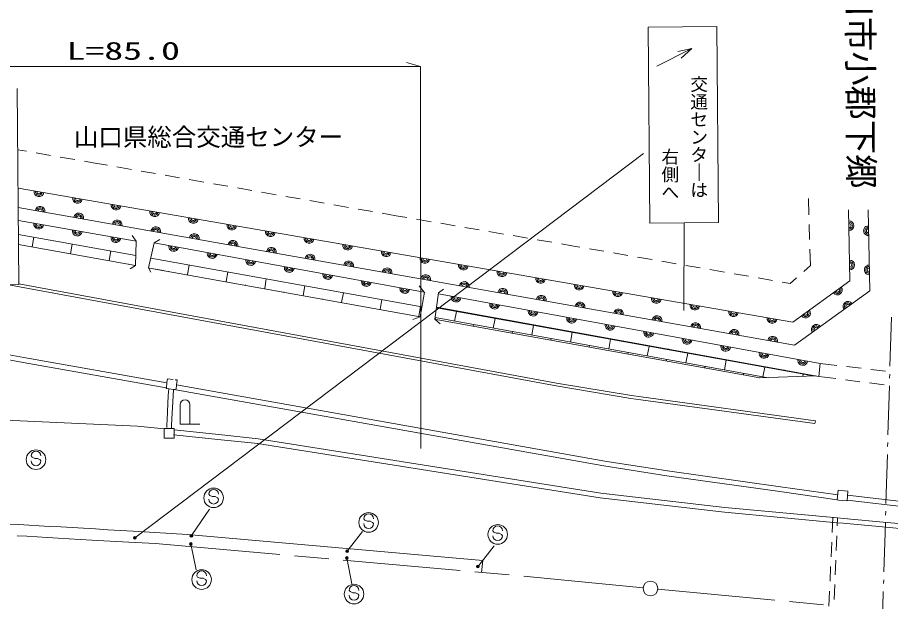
# Model space of a CAD drawing. Units: millimetres, scale not verified. Extents: x 40000 to 680000, y 20000 to 380000.
# Drawn here: x 262596 to 351778, y 287820 to 347445 of the extents above; entities that cross this region are included whole.
import ezdxf
from ezdxf.enums import TextEntityAlignment as Align

# ---------------------------------------------------------------- set-up
doc = ezdxf.new("R2010")
doc.units = ezdxf.units.MM
doc.header["$LTSCALE"] = 1000
doc.linetypes.add('CHAIN', pattern=[18.5, 12, -1.5, 3.5, -1.5])
for name, color, linetype, lineweight in [('M-BGD', 7, 'Continuous', 13), ('M-BMK', 2, 'CHAIN', 13), ('M-BMK-SRVR', 3, 'Continuous', 13), ('M-STR-HTXT', 7, 'Continuous', 13), ('M-STR-STR1', 1, 'Continuous', 13), ('M-STR-STRC', 7, 'Continuous', 13), ('M-STR-STRD', 7, 'Continuous', 13)]:
    doc.layers.add(name, color=color, linetype=linetype, lineweight=lineweight)
doc.layers.add('M-BMK-HTXT', color=7, linetype='Continuous')
doc.styles.add('@ＭＳ ゴシック', font='')
doc.styles.add('ＭＳ ゴシック', font='')
doc.styles.get('@ＭＳ ゴシック').set_extended_font_data('@MS Gothic')
doc.styles.get('ＭＳ ゴシック').set_extended_font_data('MS Gothic')

msp = doc.modelspace()

# ---------------------------------------------------------------- linework, layer by layer
at = {"layer": 'M-BGD'}
for p, q in [((262624, 333944), (263522, 333789)), ((264507, 333619), (265985, 333365)), ((266971, 333195), (268449, 332940)), ((269434, 332771), (270332, 332616)), ((270332, 332616), (271776, 332363)), ((272761, 332191), (274239, 331933)), ((275224, 331761), (276702, 331503)), ((277687, 331330), (279164, 331072)), ((280149, 330900), (281627, 330642)), ((262660, 330025), (341801, 316347)), ((262660, 330025), (341801, 316347)), ((282612, 330469), (284090, 330211)), ((285075, 330039), (286552, 329781)), ((287537, 329609), (289015, 329350)), ((290000, 329178), (291478, 328920)), ((292463, 328748), (293940, 328489)), ((294925, 328317), (296403, 328059)), ((343449, 327293), (343404, 328978)), ((341973, 313997), (262677, 328062)), ((262677, 328062), (341973, 313997)), ((297388, 327887), (298866, 327629)), ((299851, 327456), (301295, 327204)), ((347629, 320561), (347495, 327801)), ((347629, 320561), (347495, 327801)), ((349485, 327802), (349649, 319552)), ((349649, 319552), (349485, 327802)), ((262690, 326706), (274726, 324608)), ((262690, 326706), (274726, 324608)), ((301295, 327204), (302380, 327019)), ((303365, 326851), (304844, 326599)), ((305830, 326431), (307309, 326178)), ((308294, 326010), (309773, 325758)), ((310759, 325590), (312237, 325338)), ((343516, 324794), (343476, 326293)), ((262703, 325300), (274677, 323148)), ((264256, 325022), (264097, 324042)), ((274726, 324608), (274296, 325188)), ((276567, 324430), (277136, 324770)), ((313223, 325170), (314702, 324918)), ((315688, 324749), (317166, 324497)), ((274658, 322128), (262712, 324271)), ((268197, 324315), (268017, 323325)), ((274726, 324608), (274658, 322128)), ((276567, 324430), (275978, 321879)), ((276567, 324430), (304149, 319416)), ((276567, 324430), (304149, 319416)), ((318152, 324329), (319237, 324144)), ((319237, 324144), (320027, 324007)), ((321012, 323837), (322490, 323581)), ((343588, 322108), (343543, 323794)), ((266067, 323683), (266057, 323673)), ((269987, 322986), (269987, 322956)), ((272147, 323617), (271958, 322627)), ((276197, 322879), (276227, 322879)), ((276227, 322879), (303900, 317895)), ((323476, 323410), (324954, 323154)), ((325939, 322984), (327417, 322728)), ((273928, 322268), (273918, 322258)), ((274658, 322128), (274118, 321798)), ((280148, 322172), (279958, 321192)), ((328402, 322557), (329880, 322301)), ((330866, 322130), (332344, 321874)), ((342925, 321527), (343588, 322108)), ((275978, 321879), (276098, 321869)), ((275978, 321879), (276208, 321439)), ((276098, 321869), (277508, 321610)), ((303721, 316895), (276098, 321869)), ((277998, 321530), (277988, 321520)), ((284088, 321454), (283909, 320484)), ((333329, 321704), (334807, 321448)), ((335792, 321277), (337270, 321021)), ((261517, 320170), (317615, 309823)), ((262748, 320249), (317665, 310103)), ((288009, 320756), (287849, 319766)), ((338256, 320851), (339734, 320595)), ((340719, 320424), (341509, 320287)), ((341509, 320287), (342172, 320868)), ((341801, 316347), (347629, 320561)), ((341801, 316347), (347629, 320561)), ((285879, 320135), (285879, 320115)), ((289809, 319427), (289809, 319397)), ((291949, 320058), (291770, 319068)), ((295900, 319341), (295710, 318351)), ((304149, 319416), (303639, 320045)), ((304159, 319416), (303721, 316895)), ((305610, 319336), (305241, 316636)), ((305610, 319336), (306129, 319717)), ((349649, 319552), (341973, 313997)), ((341973, 313997), (349649, 319552)), ((293740, 318709), (293740, 318699)), ((299830, 318643), (299661, 317643)), ((305600, 319226), (344604, 312109)), ((305600, 319226), (344604, 312109)), ((297680, 318012), (297670, 317992)), ((303760, 317935), (303591, 316945)), ((303900, 317895), (303950, 317895)), ((305381, 317646), (305391, 317636)), ((343884, 310849), (305400, 317796)), ((344444, 310799), (305410, 317876)), ((305480, 317856), (305460, 317776)), ((301621, 317294), (301621, 317274)), ((303721, 316895), (302971, 316595)), ((303721, 316895), (303731, 316895)), ((305241, 316636), (305521, 316576)), ((305241, 316636), (305761, 316186)), ((305291, 316796), (305251, 316626)), ((339115, 310686), (305261, 316816)), ((307431, 317437), (307251, 316447)), ((309411, 317149), (309411, 317079)), ((311381, 316720), (311192, 315730)), ((351861, 316836), (351715, 311838)), ((305521, 316576), (338415, 310665)), ((309221, 316088), (309192, 315908)), ((313361, 316441), (313341, 316361)), ((315311, 316012), (315132, 315032)), ((317292, 315723), (317272, 315653)), ((313162, 315381), (313142, 315211)), ((319242, 315294), (319072, 314304)), ((321222, 315015), (321212, 314945)), ((250622, 314515), (263174, 312232)), ((254202, 314367), (263263, 312722)), ((317102, 314663), (317072, 314503)), ((321043, 313965), (321003, 313785)), ((323172, 314597), (323003, 313596)), ((325162, 314298), (325152, 314228)), ((324963, 313238), (324933, 313098)), ((327123, 313869), (326933, 312899)), ((329103, 313600), (329093, 313530)), ((331063, 313161), (330884, 312181)), ((263174, 312232), (277795, 309630)), ((263263, 312722), (277855, 310130)), ((328913, 312540), (328884, 312390)), ((333043, 312872), (333013, 312802)), ((334984, 312463), (334814, 311473)), ((336964, 312165), (336954, 312105)), ((332854, 311832), (332824, 311672)), ((338924, 311736), (338745, 310766)), ((340914, 311467), (340904, 311397)), ((344604, 312109), (344444, 310799)), ((344604, 312109), (346299, 311914)), ((347292, 311800), (348782, 311629)), ((349776, 311515), (351266, 311343)), ((277865, 310230), (277905, 310560)), ((277905, 310560), (278495, 310491)), ((278705, 310461), (278895, 310441)), ((278895, 310381), (278845, 309941)), ((278895, 310441), (278895, 310381)), ((336774, 311114), (336744, 310974)), ((338395, 310665), (344134, 310859)), ((342864, 311038), (342824, 310808)), ((344444, 310799), (346174, 310577)), ((347166, 310450), (348654, 310260)), ((351691, 311039), (351679, 310639)), ((277795, 309630), (277805, 309710)), ((277795, 309630), (277855, 309620)), ((277795, 309620), (277795, 309630)), ((277795, 309570), (277795, 309620)), ((278045, 309530), (277795, 309570)), ((277805, 309710), (277855, 310120)), ((277855, 310130), (277865, 310230)), ((277855, 310120), (277855, 310130)), ((278045, 309530), (277996, 308860)), ((278085, 309520), (278045, 309530)), ((278545, 309481), (278085, 309520)), ((278545, 309481), (278496, 308821)), ((278675, 309451), (278545, 309481)), ((278825, 309821), (278775, 309441)), ((278845, 309941), (278825, 309821)), ((278845, 309941), (322589, 302146)), ((325256, 308548), (317615, 309823)), ((325316, 308848), (317665, 310103)), ((349646, 310133), (351134, 309942)), ((351656, 309839), (351510, 304841)), ((277996, 308860), (277877, 306360)), ((278496, 308821), (278347, 305861)), ((278775, 309441), (278675, 309451)), ((278765, 309441), (322500, 301656)), ((326316, 308708), (325316, 308848)), ((326316, 308708), (344097, 306279)), ((279216, 307921), (279217, 305921)), ((280217, 305922), (280216, 307922)), ((325256, 308548), (326256, 308408)), ((326256, 308408), (344057, 305979)), ((249627, 306854), (274847, 305709)), ((277877, 306360), (277847, 305890)), ((279217, 305921), (281217, 305922)), ((344057, 305979), (344097, 306279)), ((274847, 305709), (277598, 305440)), ((277598, 305500), (277768, 305500)), ((277598, 305440), (277598, 305500)), ((277598, 304500), (277598, 305440)), ((277768, 305500), (278018, 305500)), ((277847, 305890), (277838, 305570)), ((278018, 305500), (278598, 305501)), ((278347, 305861), (278328, 305531)), ((278598, 305501), (278598, 305331)), ((278598, 305331), (278598, 304631)), ((278598, 305331), (283468, 304834)), ((278598, 304501), (277598, 304500)), ((278548, 304831), (283418, 304334)), ((278598, 304631), (278598, 304501)), ((283418, 304334), (287138, 303956)), ((283468, 304834), (287178, 304446)), ((287178, 304446), (322181, 298896)), ((287108, 303956), (322132, 298406)), ((351487, 304042), (351475, 303642)), ((351452, 302842), (351305, 297844)), ((322500, 301656), (328920, 300650)), ((322589, 302146), (329000, 301150)), ((328920, 300650), (340481, 299037)), ((328990, 301150), (340531, 299527)), ((322181, 298896), (334852, 297423)), ((340481, 299037), (346332, 298210)), ((340531, 299527), (346391, 298710)), ((346332, 298210), (346441, 299190)), ((346441, 299190), (347431, 299091)), ((347431, 299091), (347332, 298091)), ((322132, 298406), (334803, 296933)), ((346472, 298180), (346332, 298210)), ((347332, 298091), (346472, 298180)), ((347332, 298171), (375174, 294947)), ((347392, 298671), (375213, 295437)), ((346373, 296370), (334852, 297423)), ((351282, 297045), (351270, 296645)), ((346323, 295870), (334813, 296933)), ((347003, 296310), (346373, 296370)), ((351023, 295933), (347003, 296310)), ((346953, 295810), (346323, 295870)), ((350973, 295443), (346953, 295810)), ((362714, 294369), (350973, 295443)), ((362764, 294859), (351023, 295933)), ((351247, 295845), (351101, 290847)), ((351077, 290048), (351066, 289648)), ((351042, 288848), (350896, 283850))]:
    msp.add_line(p, q, dxfattribs=at)
for centre, radius, start, end in [((264786, 329658), 500, 170.19455, 350.19455), ((264786, 329658), 360, 170.19455, 350.19455), ((264786, 329658), 220, 170.19455, 350.19455), ((268727, 328977), 500, 170.19455, 350.19455), ((268727, 328977), 360, 170.19455, 350.19455), ((268727, 328977), 220, 170.19455, 350.19455), ((272669, 328295), 500, 170.19455, 350.19455), ((272669, 328295), 360, 170.19455, 350.19455), ((272669, 328295), 220, 170.19455, 350.19455), ((264909, 327666), 500, 349.94229, 169.94229), ((264909, 327666), 360, 349.94229, 169.94229), ((264909, 327666), 220, 349.94229, 169.94229), ((268848, 326967), 500, 349.94229, 169.94229), ((268848, 326967), 360, 349.94229, 169.94229), ((276610, 327614), 500, 170.19455, 350.19455), ((276610, 327614), 360, 170.19455, 350.19455), ((276610, 327614), 220, 170.19455, 350.19455), ((264768, 326344), 500, 170.11618, 350.11618), ((268848, 326967), 220, 349.94229, 169.94229), ((272786, 326269), 500, 349.94229, 169.94229), ((272786, 326269), 360, 349.94229, 169.94229), ((272786, 326269), 220, 349.94229, 169.94229), ((280552, 326933), 500, 170.19455, 350.19455), ((280552, 326933), 360, 170.19455, 350.19455), ((280552, 326933), 220, 170.19455, 350.19455), ((347525, 326180), 500, 271.06187, 91.06187), ((347525, 326180), 360, 271.06187, 91.06187), ((264768, 326344), 360, 170.11618, 350.11618), ((264768, 326344), 220, 170.11618, 350.11618), ((268708, 325657), 500, 170.11618, 350.11618), ((268708, 325657), 360, 170.11618, 350.11618), ((268708, 325657), 220, 170.11618, 350.11618), ((276725, 325570), 500, 349.94229, 169.94229), ((276725, 325570), 360, 349.94229, 169.94229), ((276725, 325570), 220, 349.94229, 169.94229), ((284493, 326252), 500, 170.19455, 350.19455), ((284493, 326252), 360, 170.19455, 350.19455), ((284493, 326252), 220, 170.19455, 350.19455), ((288435, 325571), 500, 170.19455, 350.19455), ((288435, 325571), 360, 170.19455, 350.19455), ((288435, 325571), 220, 170.19455, 350.19455), ((347525, 326180), 220, 271.06187, 91.06187), ((349527, 325676), 500, 91.14424, 271.14424), ((349527, 325676), 360, 91.14424, 271.14424), ((349527, 325676), 220, 91.14424, 271.14424), ((272649, 324970), 500, 170.11618, 350.11618), ((272649, 324970), 360, 170.11618, 350.11618), ((272649, 324970), 220, 170.11618, 350.11618), ((280663, 324872), 500, 349.94229, 169.94229), ((280663, 324872), 360, 349.94229, 169.94229), ((280663, 324872), 220, 349.94229, 169.94229), ((284602, 324173), 500, 349.94229, 169.94229), ((292377, 324889), 500, 170.19455, 350.19455), ((292377, 324889), 360, 170.19455, 350.19455), ((292377, 324889), 220, 170.19455, 350.19455), ((278552, 324069), 500, 169.69726, 349.69726), ((278552, 324069), 360, 169.69726, 349.69726), ((278552, 324069), 220, 169.69726, 349.69726), ((284602, 324173), 360, 349.94229, 169.94229), ((284602, 324173), 220, 349.94229, 169.94229), ((288540, 323475), 500, 349.94229, 169.94229), ((288540, 323475), 360, 349.94229, 169.94229), ((296318, 324208), 500, 170.19455, 350.19455), ((296318, 324208), 360, 170.19455, 350.19455), ((296318, 324208), 220, 170.19455, 350.19455), ((282487, 323353), 500, 169.69726, 349.69726), ((282487, 323353), 360, 169.69726, 349.69726), ((282487, 323353), 220, 169.69726, 349.69726), ((288540, 323475), 220, 349.94229, 169.94229), ((292479, 322776), 500, 349.94229, 169.94229), ((292479, 322776), 360, 349.94229, 169.94229), ((292479, 322776), 220, 349.94229, 169.94229), ((300260, 323527), 500, 170.19455, 350.19455), ((300260, 323527), 360, 170.19455, 350.19455), ((300260, 323527), 220, 170.19455, 350.19455), ((304201, 322846), 500, 170.19455, 350.19455), ((304201, 322846), 360, 170.19455, 350.19455), ((304201, 322846), 220, 170.19455, 350.19455), ((286423, 322638), 500, 169.69726, 349.69726), ((286423, 322638), 360, 169.69726, 349.69726), ((286423, 322638), 220, 169.69726, 349.69726), ((290358, 321923), 500, 169.69726, 349.69726), ((290358, 321923), 360, 169.69726, 349.69726), ((290358, 321923), 220, 169.69726, 349.69726), ((296417, 322077), 500, 349.94229, 169.94229), ((296417, 322077), 360, 349.94229, 169.94229), ((296417, 322077), 220, 349.94229, 169.94229), ((308143, 322164), 500, 170.19455, 350.19455), ((308143, 322164), 360, 170.19455, 350.19455), ((308143, 322164), 220, 170.19455, 350.19455), ((347599, 322181), 500, 271.06187, 91.06187), ((347599, 322181), 360, 271.06187, 91.06187), ((347599, 322181), 220, 271.06187, 91.06187), ((349607, 321677), 500, 91.14424, 271.14424), ((349607, 321677), 360, 91.14424, 271.14424), ((294294, 321207), 500, 169.69726, 349.69726), ((294294, 321207), 360, 169.69726, 349.69726), ((294294, 321207), 220, 169.69726, 349.69726), ((300356, 321379), 500, 349.94229, 169.94229), ((300356, 321379), 360, 349.94229, 169.94229), ((300356, 321379), 220, 349.94229, 169.94229), ((304294, 320680), 500, 349.94229, 169.94229), ((312084, 321483), 500, 170.19455, 350.19455), ((312084, 321483), 360, 170.19455, 350.19455), ((312084, 321483), 220, 170.19455, 350.19455), ((349607, 321677), 220, 91.14424, 271.14424), ((298229, 320492), 500, 169.69726, 349.69726), ((298229, 320492), 360, 169.69726, 349.69726), ((298229, 320492), 220, 169.69726, 349.69726), ((304294, 320680), 360, 349.94229, 169.94229), ((304294, 320680), 220, 349.94229, 169.94229), ((308233, 319982), 500, 349.94229, 169.94229), ((308233, 319982), 360, 349.94229, 169.94229), ((308233, 319982), 220, 349.94229, 169.94229), ((316026, 320802), 500, 170.19455, 350.19455), ((316026, 320802), 360, 170.19455, 350.19455), ((316026, 320802), 220, 170.19455, 350.19455), ((319968, 320121), 500, 170.19455, 350.19455), ((319968, 320121), 360, 170.19455, 350.19455), ((302165, 319776), 500, 169.69726, 349.69726), ((302165, 319776), 360, 169.69726, 349.69726), ((302165, 319776), 220, 169.69726, 349.69726), ((312171, 319283), 500, 349.94229, 169.94229), ((312171, 319283), 360, 349.94229, 169.94229), ((312171, 319283), 220, 349.94229, 169.94229), ((319968, 320121), 220, 170.19455, 350.19455), ((323909, 319440), 500, 170.19455, 350.19455), ((323909, 319440), 360, 170.19455, 350.19455), ((323909, 319440), 220, 170.19455, 350.19455), ((346336, 319626), 500, 215.86725, 35.86725), ((346336, 319626), 360, 215.86725, 35.86725), ((346336, 319626), 220, 215.86725, 35.86725), ((307394, 318899), 500, 169.65854, 349.65854), ((307394, 318899), 360, 169.65854, 349.65854), ((307394, 318899), 220, 169.65854, 349.65854), ((316110, 318585), 500, 349.94229, 169.94229), ((316110, 318585), 360, 349.94229, 169.94229), ((316110, 318585), 220, 349.94229, 169.94229), ((320048, 317886), 500, 349.94229, 169.94229), ((327851, 318758), 500, 170.19455, 350.19455), ((327851, 318758), 360, 170.19455, 350.19455), ((327851, 318758), 220, 170.19455, 350.19455), ((347431, 317947), 500, 35.88718, 215.88718), ((311329, 318181), 500, 169.65854, 349.65854), ((311329, 318181), 360, 169.65854, 349.65854), ((311329, 318181), 220, 169.65854, 349.65854), ((315264, 317463), 500, 169.65854, 349.65854), ((315264, 317463), 360, 169.65854, 349.65854), ((315264, 317463), 220, 169.65854, 349.65854), ((320048, 317886), 360, 349.94229, 169.94229), ((320048, 317886), 220, 349.94229, 169.94229), ((323987, 317187), 500, 349.94229, 169.94229), ((323987, 317187), 360, 349.94229, 169.94229), ((331792, 318077), 500, 170.19455, 350.19455), ((331792, 318077), 360, 170.19455, 350.19455), ((331792, 318077), 220, 170.19455, 350.19455), ((343094, 317282), 500, 215.86725, 35.86725), ((343094, 317282), 360, 215.86725, 35.86725), ((347431, 317947), 360, 35.88718, 215.88718), ((347431, 317947), 220, 35.88718, 215.88718), ((319199, 316745), 500, 169.65854, 349.65854), ((319199, 316745), 360, 169.65854, 349.65854), ((319199, 316745), 220, 169.65854, 349.65854), ((323987, 317187), 220, 349.94229, 169.94229), ((327926, 316489), 500, 349.94229, 169.94229), ((327926, 316489), 360, 349.94229, 169.94229), ((327926, 316489), 220, 349.94229, 169.94229), ((335734, 317396), 500, 170.19455, 350.19455), ((335734, 317396), 360, 170.19455, 350.19455), ((335734, 317396), 220, 170.19455, 350.19455), ((339675, 316715), 500, 170.19455, 350.19455), ((339675, 316715), 360, 170.19455, 350.19455), ((339675, 316715), 220, 170.19455, 350.19455), ((343094, 317282), 220, 215.86725, 35.86725), ((323134, 316027), 500, 169.65854, 349.65854), ((323134, 316027), 360, 169.65854, 349.65854), ((323134, 316027), 220, 169.65854, 349.65854), ((331864, 315790), 500, 349.94229, 169.94229), ((331864, 315790), 360, 349.94229, 169.94229), ((331864, 315790), 220, 349.94229, 169.94229), ((344191, 315602), 500, 35.88718, 215.88718), ((344191, 315602), 360, 35.88718, 215.88718), ((344191, 315602), 220, 35.88718, 215.88718), ((327069, 315309), 500, 169.65854, 349.65854), ((327069, 315309), 360, 169.65854, 349.65854), ((327069, 315309), 220, 169.65854, 349.65854), ((335803, 315092), 500, 349.94229, 169.94229), ((335803, 315092), 360, 349.94229, 169.94229), ((335803, 315092), 220, 349.94229, 169.94229), ((339741, 314393), 500, 349.94229, 169.94229), ((331004, 314591), 500, 169.65854, 349.65854), ((331004, 314591), 360, 169.65854, 349.65854), ((331004, 314591), 220, 169.65854, 349.65854), ((334939, 313873), 500, 169.65854, 349.65854), ((334939, 313873), 360, 169.65854, 349.65854), ((339741, 314393), 360, 349.94229, 169.94229), ((339741, 314393), 220, 349.94229, 169.94229), ((334939, 313873), 220, 169.65854, 349.65854), ((338874, 313154), 500, 169.65854, 349.65854), ((338874, 313154), 360, 169.65854, 349.65854), ((338874, 313154), 220, 169.65854, 349.65854), ((342809, 312436), 500, 169.65854, 349.65854), ((342809, 312436), 360, 169.65854, 349.65854), ((342809, 312436), 220, 169.65854, 349.65854), ((279716, 307921), 500, 0.03319, 180.03319)]:
    msp.add_arc(centre, radius, start, end, dxfattribs=at)
at = {"layer": 'M-BMK'}
for p, q in [((263564, 294482), (262554, 294521)), ((264604, 294423), (263564, 294482)), ((265664, 294353), (264604, 294423)), ((266744, 294294), (265664, 294353)), ((267874, 294225), (266744, 294294)), ((269014, 294165), (267874, 294225)), ((270204, 294086), (269014, 294165)), ((271424, 294017), (270204, 294086)), ((272684, 293947), (271424, 294017)), ((273984, 293878), (272684, 293947)), ((275324, 293809), (273984, 293878)), ((276704, 293730), (275324, 293809)), ((276704, 293730), (277454, 293690)), ((277454, 293690), (315016, 290342)), ((326507, 289218), (315016, 290342)), ((328007, 289079), (345492, 287443))]:
    msp.add_line(p, q, dxfattribs=at)
at = {"layer": 'M-BMK-SRVR'}
msp.add_circle((327257, 289149), 750, dxfattribs=at)
at = {"layer": 'M-STR-HTXT'}
for p in [(302326, 342844), (219776, 342407), (303799, 303455)]:
    msp.add_line(p, (303776, 342455), dxfattribs=at)
at = {"layer": 'M-STR-STR1'}
for p, q in [((345873, 296420), (345808, 294882)), ((346373, 296370), (346338, 295537)), ((346296, 294537), (346233, 293039)), ((345765, 293883), (345702, 292384)), ((346191, 292040), (346127, 290541)), ((345659, 291385), (345596, 289886)), ((346085, 289542), (346022, 288043)), ((345553, 288887), (345488, 287349))]:
    msp.add_line(p, q, dxfattribs=at)
at = {"layer": 'M-STR-STRC'}
for p, q in [((334024, 346523), (327024, 346459)), ((327024, 346459), (327195, 326459)), ((334024, 346523), (334195, 326523)), ((331495, 344281), (327916, 342489)), ((330035, 343971), (331495, 344281)), ((331495, 344281), (330376, 343291)), ((262567, 340181), (262749, 320182)), ((274704, 294428), (326531, 333558)), ((334195, 326523), (327195, 326459)), ((330695, 326481), (330651, 317521)), ((262749, 320182), (255749, 320117)), ((263989, 302682), (264109, 302542)), ((264109, 302542), (264359, 302432)), ((264359, 302432), (264659, 302433)), ((264659, 302433), (264899, 302293)), ((264899, 302293), (264989, 302183)), ((282131, 298773), (282232, 298643)), ((282232, 298643), (282472, 298533)), ((282472, 298533), (282782, 298533)), ((282782, 298533), (283022, 298393)), ((283022, 298393), (283132, 298273)), ((280434, 294652), (282222, 297263)), ((297963, 296272), (298083, 296132)), ((298083, 296132), (298333, 296022)), ((298333, 296022), (298633, 296022)), ((298633, 296022), (298873, 295892)), ((298873, 295892), (298963, 295773)), ((274554, 294308), (274624, 294378)), ((280324, 294502), (280394, 294572)), ((296385, 293081), (297854, 294972)), ((311154, 295040), (311254, 294910)), ((311254, 294910), (311494, 294800)), ((311494, 294800), (311804, 294800)), ((311804, 294800), (312054, 294660)), ((312054, 294660), (312154, 294540)), ((280274, 293652), (280354, 293732)), ((280344, 293532), (280836, 291062)), ((309716, 291509), (311304, 293500)), ((296245, 292941), (296325, 293011)), ((296205, 292221), (296275, 292291)), ((296265, 292101), (296737, 289631)), ((309596, 291339), (309666, 291419)), ((280906, 290442), (280996, 290302)), ((280996, 290302), (281246, 290192)), ((281246, 290192), (281556, 290192)), ((281556, 290192), (281806, 290053)), ((281806, 290053), (281907, 289943)), ((296477, 288961), (296597, 288831)), ((296597, 288831), (296837, 288711)), ((296837, 288711), (297137, 288711)), ((297137, 288711), (297387, 288582)), ((297387, 288582), (297477, 288462))]:
    msp.add_line(p, q, dxfattribs=at)
for centre, radius in [((264489, 302303), 1000), ((282632, 298403), 1000), ((298463, 295892), 1000), ((311654, 294670), 1000), ((274594, 294328), 140), ((274594, 294328), 110), ((274594, 294328), 80), ((274594, 294328), 50), ((274594, 294328), 20), ((280354, 294532), 140), ((280354, 294532), 110), ((280354, 294532), 80), ((280354, 294532), 50), ((280354, 294532), 20), ((280314, 293692), 140), ((280314, 293692), 110), ((280314, 293692), 80), ((280314, 293692), 50), ((280314, 293692), 20), ((296285, 292961), 140), ((296285, 292961), 110), ((296285, 292961), 80), ((296285, 292961), 50), ((296285, 292961), 20), ((296235, 292261), 140), ((296235, 292261), 110), ((296235, 292261), 80), ((296235, 292261), 50), ((296235, 292261), 20), ((281406, 290062), 1000), ((309626, 291389), 140), ((309626, 291389), 110), ((309626, 291389), 80), ((309626, 291389), 50), ((309626, 291389), 20), ((296977, 288581), 1000)]:
    msp.add_circle(centre, radius, dxfattribs=at)
for centre, start, end in [((264489, 302683), 0.03319, 180.03319), ((264489, 302183), 180.03319, 0.03319), ((282631, 298773), 0.03319, 180.03319), ((282632, 298273), 180.03319, 0.03319), ((298463, 296272), 0.03319, 180.03319), ((298463, 295772), 180.03319, 0.03319), ((311654, 295040), 0.03319, 180.03319), ((311654, 294540), 180.03319, 0.03319), ((281406, 290442), 0.03319, 180.03319), ((281407, 289942), 180.03319, 0.03319), ((296977, 288961), 0.03319, 180.03319), ((296977, 288461), 180.03319, 0.03319)]:
    msp.add_arc(centre, 500, start, end, dxfattribs=at)
at = {"layer": 'M-STR-STRD'}
for p, q in [((262733, 295672), (261733, 295731)), ((263763, 295622), (262733, 295672)), ((264823, 295553), (263763, 295622)), ((265913, 295493), (264823, 295553)), ((267013, 295434), (265913, 295493)), ((268173, 295365), (267013, 295434)), ((269343, 295295), (268173, 295365)), ((270563, 295226), (269343, 295295)), ((271814, 295147), (270563, 295226)), ((273104, 295068), (271814, 295147)), ((274424, 295008), (273104, 295068)), ((274424, 295008), (279974, 294672)), ((279974, 294672), (310115, 291999)), ((310115, 291999), (309996, 290789))]:
    msp.add_line(p, q, dxfattribs=at)

# ---------------------------------------------------------------- texts
at = {"layer": 'M-BGD', "style": 'ＭＳ ゴシック'}
msp.add_text('山口県総合交通センター', height=1833, rotation=0.033, dxfattribs=at).set_placement((268361, 333765), align=Align.BOTTOM_LEFT)
at = {"layer": 'M-BMK-HTXT', "style": 'ＭＳ ゴシック'}
msp.add_text('山口市小郡下郷', height=2566, rotation=270.445, dxfattribs=at).set_placement((346745, 329975), align=Align.BOTTOM_RIGHT)
at = {"layer": 'M-STR-HTXT', "style": 'ＭＳ ゴシック', "width": 1.55}
msp.add_text('L=85.0', height=1833, rotation=0.033, dxfattribs=at).set_placement((267599, 342572), align=Align.BOTTOM_LEFT)
at = {"layer": 'M-STR-STRC', "style": '@ＭＳ ゴシック'}
for s, p in [('交通センタ｜は', (331153, 328951)), ('右側へ', (328202, 328732))]:
    msp.add_text(s, height=1320, rotation=270.033, dxfattribs=at).set_placement(p, align=Align.BOTTOM_RIGHT)

doc.saveas('drawing.dxf')
